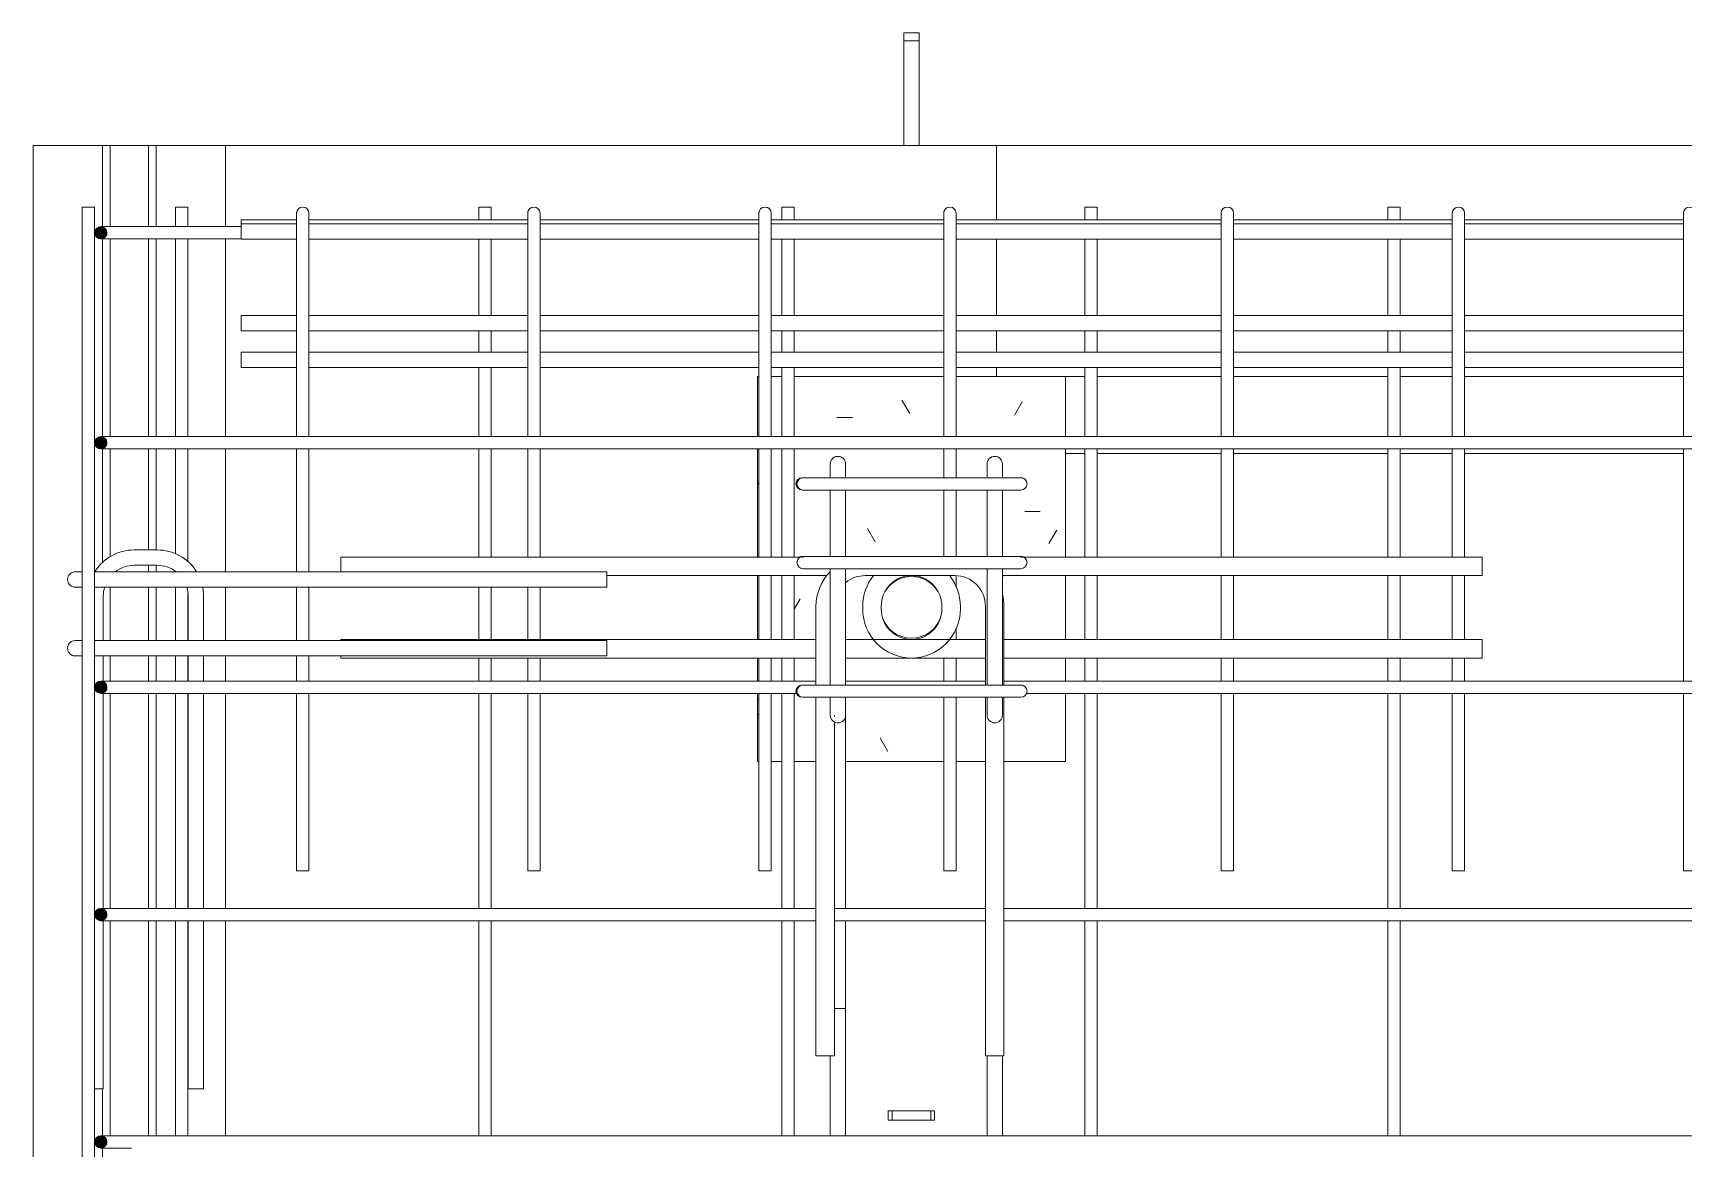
# Model space of a CAD drawing. Header units: millimetres. Extents: x 5559 to 16882, y -798 to 6095.
# Drawn here: x 6522 to 7594, y 2349 to 3073 of the extents above; entities that cross this region are included whole.
import ezdxf

# ---------------------------------------------------------------- set-up
doc = ezdxf.new("R2010")
doc.units = ezdxf.units.MM
for name, color, linetype, lineweight in [('A-GENM', 13, 'Continuous', 18), ('A-WALL', 113, 'Continuous', 18), ('S-BEAM', 12, 'Continuous', 18), ('S-RBAR', 171, 'Continuous', 18)]:
    doc.layers.add(name, color=color, linetype=linetype, lineweight=lineweight)

# ---------------------------------------------------------------- blocks, each defined once
blk = doc.blocks.new('RR spread anchor face based - RR-SA-1_4-160-V1-Elevation Front Copy 1')
at = {"layer": 'A-GENM'}
for p, q in [((7077.4, 2373), (7079.9, 2373)), ((7077.4, 2367), (7077.4, 2373)), ((7079.9, 2373), (7104.9, 2373)), ((7079.9, 2373), (7079.9, 2367)), ((7104.9, 2373), (7107.4, 2373)), ((7104.9, 2373), (7104.9, 2367)), ((7107.4, 2373), (7107.4, 2367)), ((7079.9, 2367), (7077.4, 2367)), ((7104.9, 2367), (7079.9, 2367)), ((7107.4, 2367), (7104.9, 2367))]:
    blk.add_line(p, q, dxfattribs=at)
blk = doc.blocks.new('RR spread anchor face based - RR-SA-2_5-150-299958-Elevation Front Copy 1')
at = {"layer": 'A-GENM'}
for p, q in [((7087.4, 3068), (7087.4, 3073)), ((7097.4, 3073), (7087.4, 3073)), ((7087.4, 3000), (7087.4, 3068)), ((7097.4, 3068), (7087.4, 3068)), ((7097.4, 3073), (7097.4, 3068)), ((7097.4, 3068), (7097.4, 3000))]:
    blk.add_line(p, q, dxfattribs=at)

msp = doc.modelspace()

# ---------------------------------------------------------------- hatches: boundary and pattern name
at = {"layer": 'S-BEAM'}
h = msp.add_hatch(dxfattribs=at)
h.set_pattern_fill('FP_2', color=256, style=0, pattern_type=2)
h.set_pattern_definition([(0, (6068.51, -346.85), (243.84, 60.96), [10.058, -172.822, 10.058, -172.822, -975.36]), (0, (6068.51, -346.85), (243.84, 60.96), [-365.76, 10.058, -355.702, 10.058, -172.822, -426.72]), (0, (6068.51, -346.85), (243.84, 60.96), [-914.4, 10.058, -111.862, 10.058, -294.742]), (120, (6159.95, -316.37), (-174.7129, 180.6916), [10.058, -172.822, 10.058, -1148.182]), (120, (6159.95, -316.37), (-174.7129, 180.6916), [-192.938, -172.822, 10.058, -355.702, -609.6]), (120, (6159.95, -316.37), (-174.7129, 180.6916), [-731.52, 10.058, -172.822, 10.058, -416.662]), (120, (6159.95, -316.37), (-174.7129, 180.6916), [-924.458, -111.862, 10.058, -294.742]), (240, (6190.43, -194.45), (-69.1271, -241.6516), [10.058, -172.822, 10.058, -1148.182]), (240, (6190.43, -194.45), (-69.1271, -241.6516), [-192.938, -172.822, 10.058, -355.702, -609.6]), (240, (6190.43, -194.45), (-69.1271, -241.6516), [-731.52, 10.058, -172.822, 10.058, -416.662]), (240, (6190.43, -194.45), (-69.1271, -241.6516), [-924.458, -111.862, 10.058, -294.742])])
h.paths.add_polyline_path([(7140.44717, 2600), (7140.12319, 2641.59571), (7121.37558, 2641.59571), (7121.37558, 2600)])
h.paths.add_polyline_path([(7152.44717, 2600), (7192.44911, 2600), (7192.44911, 2644.09571), (7167.11828, 2644.09571), (7166.91118, 2643.59571), (7165.44708, 2642.13161), (7163.44708, 2641.59571), (7152.44717, 2641.59571), (7152.44717, 2621.64887)])
h.paths.add_polyline_path([(7113.37484, 2600), (7113.37558, 2600), (7113.37484, 2641.59571), (7049.71349, 2641.59571), (7049.93248, 2600)])
h.paths.add_polyline_path([(7016.25905, 2600), (7030.4453, 2600), (7030.4453, 2641.59571), (7020.3594, 2641.75372), (7019.0454, 2642.53329), (7017.44708, 2644.09571), (7016.25905, 2644.09571), (7016.25905, 2619.04795)])
h.paths.add_polyline_path([(6992.44911, 2600), (6993.37558, 2600), (6993.37484, 2644.09571), (6992.44911, 2644.09571), (6992.44911, 2621.64887)])
h.paths.add_polyline_path([(7001.37558, 2600), (7008.25905, 2600), (7008.25905, 2644.09571), (7001.37558, 2644.09571), (7001.37558, 2607.14117)])
h.paths.add_polyline_path([(7135.7408, 2652.09571), (7140.44717, 2652.09571), (7140.44717, 2667.0625), (7121.37558, 2667.0625), (7121.37558, 2652.09571), (7131.22188, 2652.09571)])
h.paths.add_polyline_path([(6992.44911, 2652.09571), (6993.37484, 2652.09571), (6993.37484, 2667.0625), (6992.44911, 2667.0625), (6992.44911, 2654.83122)])
h.paths.add_polyline_path([(7113.37484, 2652.09571), (7113.37484, 2667.0625), (7049.71349, 2667.0625), (7049.93248, 2652.09571), (7110.05962, 2652.09571)])
h.paths.add_polyline_path([(7152.44717, 2652.09571), (7192.44911, 2652.09571), (7192.44911, 2667.0625), (7152.44717, 2667.0625), (7152.44717, 2652.14653)])
h.paths.add_polyline_path([(7016.25905, 2652.09571), (7030.4453, 2652.09571), (7030.4453, 2667.0625), (7016.25905, 2667.0625), (7016.25905, 2654.83122)])
h.paths.add_polyline_path([(7001.37558, 2652.09571), (7008.25905, 2652.09571), (7008.25905, 2667.0625), (7001.37558, 2667.0625), (7001.37558, 2654.83122)])
h.paths.add_polyline_path([(7065.08075, 2679.0625), (7068.12496, 2679.0625), (7065.05565, 2683.0625), (7061.85897, 2690.77997), (7060.76979, 2700.69141), (7061.86016, 2708.96677), (7065.05698, 2716.68309), (7068.1162, 2720.66995), (7061.85884, 2720.59274), (7057.26892, 2719.98847), (7052.4453, 2717.99046), (7049.71349, 2715.89427), (7049.93248, 2679.0625), (7065.05698, 2679.0625)])
h.paths.add_polyline_path([(7170.18677, 2679.0625), (7192.44911, 2679.0625), (7192.44911, 2720.68137), (7151.44995, 2720.68137), (7151.44995, 2708.24459), (7152.44717, 2700.66995), (7152.44717, 2679.0625)])
h.paths.add_polyline_path([(7140.44717, 2679.0625), (7140.12319, 2703.13082), (7139.76569, 2705.84633), (7137.76768, 2710.66995), (7134.58931, 2714.81208), (7130.44717, 2717.99046), (7125.62355, 2719.98847), (7121.37558, 2720.54772), (7121.37558, 2712.98036), (7123.04, 2708.9589), (7124.12844, 2699.05246), (7122.95929, 2690.58693), (7121.37558, 2686.7635), (7121.37558, 2679.0625), (7131.79976, 2679.0625)])
h.paths.add_polyline_path([(6992.44911, 2679.0625), (6993.37484, 2679.0625), (6993.37484, 2720.68137), (6992.44911, 2720.68137), (6992.44911, 2688.01357)])
h.paths.add_polyline_path([(7001.37558, 2679.0625), (7008.25905, 2679.0625), (7008.25905, 2720.68137), (7001.37558, 2720.68137), (7001.37558, 2688.01357)])
h.paths.add_polyline_path([(7016.25905, 2679.0625), (7030.4453, 2679.0625), (7030.4453, 2700.66995), (7031.53568, 2708.95216), (7034.73249, 2716.66995), (7037.81056, 2720.68137), (7016.25905, 2720.54964), (7016.25905, 2688.01357)])
h.paths.add_polyline_path([(7092.44911, 2679.10472), (7098.26156, 2680.14028), (7102.85922, 2682.30274), (7106.81684, 2685.63227), (7109.81625, 2689.94924), (7109.17265, 2689.22202), (7106.18491, 2685.54607), (7102.12844, 2682.54666), (7097.30482, 2680.63927), (7091.30355, 2680.15082), (7087.27273, 2680.68148), (7082.44911, 2682.67949), (7078.30698, 2685.85786), (7074.8054, 2690.78029), (7076.25416, 2688.01357), (7078.62765, 2684.92036), (7082.76979, 2681.74199), (7087.59341, 2679.74398), (7092.12976, 2679.14676)])
h.paths.add_polyline_path([(7075.21214, 2710.10887), (7079.19495, 2714.8235), (7083.02537, 2717.5592), (7087.75883, 2719.38251), (7093.37864, 2719.87763), (7097.62549, 2719.31852), (7103.28206, 2716.68137), (7106.59125, 2714.14214), (7106.27057, 2714.8235), (7102.12844, 2718.00188), (7097.30482, 2719.99988), (7092.00267, 2720.58037), (7086.96669, 2719.74029), (7082.25491, 2717.6068), (7078.21568, 2714.28661), (7075.44796, 2710.67817)])
h.paths.add_polyline_path([(7001.37558, 2732.68137), (7008.25905, 2732.68137), (7008.25905, 2802.9297), (7001.37558, 2802.9297), (7001.37558, 2754.37826)])
h.paths.add_polyline_path([(6993.37484, 2732.68137), (6993.37484, 2802.9297), (6992.44911, 2802.9297), (6992.44911, 2732.68137)])
h.paths.add_polyline_path([(7049.71349, 2793.05437), (7039.88386, 2794.34846), (7040.38336, 2795.55437), (7042.21349, 2797.38449), (7044.71349, 2798.05437), (7047.21349, 2797.38449), (7049.04362, 2795.55437), (7049.54312, 2794.34846)])
h.paths.add_polyline_path([(7016.25905, 2732.68137), (7021.44708, 2733.00069), (7021.44708, 2733.13698), (7039.71349, 2733.13698), (7039.71349, 2776.17825), (7020.3594, 2776.33626), (7019.0454, 2777.11583), (7017.98297, 2778.17825), (7017.44708, 2780.17825), (7018.06943, 2782.26471), (7019.8689, 2783.81708), (7021.03415, 2784.04196), (7021.44708, 2781.21353), (7021.44708, 2784.17825), (7039.71349, 2784.17825), (7039.88386, 2793.05437), (7049.71349, 2793.05437), (7049.93248, 2784.17825), (7113.37484, 2784.17825), (7113.37484, 2802.9297), (7016.25905, 2802.9297), (7016.25905, 2733.00069)])
h.paths.add_polyline_path([(7151.44995, 2793.05437), (7141.62032, 2794.34846), (7142.11983, 2795.55437), (7143.94995, 2797.38449), (7146.44995, 2798.05437), (7148.94995, 2797.38449), (7150.78008, 2795.55437), (7151.40064, 2793.42891)])
h.paths.add_polyline_path([(7163.44708, 2776.17825), (7164.48235, 2784.04196), (7165.44708, 2783.64236), (7166.91118, 2782.17825), (7167.44708, 2780.17825), (7166.91118, 2778.17825), (7165.34308, 2776.67107), (7164.48235, 2776.31455)])
h.paths.add_polyline_path([(7167.44708, 2732.68137), (7192.44911, 2732.68137), (7192.44911, 2802.9297), (7121.37558, 2802.9297), (7121.37558, 2784.17825), (7141.44995, 2784.17825), (7141.62032, 2793.05437), (7151.44995, 2793.05437), (7151.44995, 2784.17825), (7163.44708, 2784.04196), (7163.44708, 2776.17825), (7151.44995, 2776.17825), (7151.44995, 2733.13698), (7163.44708, 2733.00069), (7163.44708, 2732.68137), (7167.31078, 2732.68137)])
h.paths.add_polyline_path([(7049.93248, 2733.13698), (7113.37484, 2733.42739), (7113.37484, 2776.17825), (7049.71349, 2776.17825), (7049.71349, 2733.13698)])
h.paths.add_polyline_path([(7134.44708, 2733.13698), (7141.44995, 2733.13698), (7141.44995, 2776.17825), (7121.37558, 2776.17825), (7121.37558, 2733.13698), (7127.34453, 2733.13698)])
h.paths.add_polyline_path([(7019.8689, 2810.9297), (7113.37484, 2810.9297), (7113.37484, 2850), (7016.25905, 2850), (7016.25905, 2810.9297), (7018.95153, 2810.9297)])
h.paths.add_polyline_path([(7169.37545, 2810.9297), (7192.44911, 2810.9297), (7192.44911, 2850), (7121.37835, 2850), (7121.37565, 2810.9297), (7167.75792, 2810.9297)])
h.paths.add_polyline_path([(7001.37565, 2810.9297), (7008.25905, 2810.9297), (7008.25905, 2850), (7001.37835, 2850), (7001.37565, 2814.45508)])
h.paths.add_polyline_path([(6993.37484, 2810.9297), (6993.37484, 2850), (6992.44911, 2850), (6992.44911, 2810.9297)])
h = msp.add_hatch(dxfattribs=at)
h.set_pattern_fill('FP_3', color=256, style=0, pattern_type=2)
h.set_pattern_definition([(0.0001, (6992.515, -346.85), (0.0098, 60.96), [0.0004, -0.00693, 0.0004, -0.04601]), (0.0001, (6992.515, -346.85), (0.0098, 60.96), [-0.00773, -0.00693, 0.0004, -0.01425, -0.02443]), (0.0001, (6992.515, -346.85), (0.0098, 60.96), [-0.02931, 0.0004, -0.00693, 0.0004, -0.0167]), (0.0001, (6992.515, -346.85), (0.0098, 60.96), [-0.03705, -0.00448, 0.0004, -0.01181]), (90.001, (6992.519, -316.368), (-0.0059736703314, 180.6919999232608), [8.711, -149.668, 8.711, -994.354]), (90.001, (6992.519, -316.368), (-0.0059736703314, 180.6919999232608), [-167.09, -149.668, 8.711, -308.047, -527.929]), (90.001, (6992.519, -316.368), (-0.0059736703314, 180.6919999232608), [-633.515, 8.711, -149.668, 8.711, -360.84]), (90.001, (6992.519, -316.368), (-0.0059736703314, 180.6919999232608), [-800.604, -96.875, 8.711, -255.254]), (269.999, (6992.52, -194.448), (-0.0013976230443, -241.6520000124126), [8.711, -149.668, 8.711, -994.354]), (269.999, (6992.52, -194.448), (-0.0013976230443, -241.6520000124126), [-167.09, -149.668, 8.711, -308.047, -527.929]), (269.999, (6992.52, -194.448), (-0.0013976230443, -241.6520000124126), [-633.515, 8.711, -149.668, 8.711, -360.84]), (269.999, (6992.52, -194.448), (-0.0013976230443, -241.6520000124126), [-800.604, -96.875, 8.711, -255.254])])
h.paths.add_polyline_path([(6992.4441, 2679.0625), (6992.44911, 2679.0625), (6992.4441, 2688.01357)])
h.paths.add_polyline_path([(6992.4441, 2732.68137), (6992.44911, 2732.68137), (6992.4441, 2754.37826)])
h.paths.add_polyline_path([(6992.4441, 2810.9297), (6992.44911, 2810.9297), (6992.4441, 2820.74296)])
at = {"layer": 'S-RBAR'}
h = msp.add_hatch(color=256, dxfattribs=at)
edge = h.paths.add_edge_path()
edge.add_arc((6566.37808, 2943.26368), 4, 0, 360)
for points in [[(6566.37808, 2939.26368), (6570.18231, 2942.02762), (6568.72922, 2946.49975), (6564.02694, 2946.49975), (6562.57386, 2942.02762)], [(6566.37808, 2802.9297), (6570.18231, 2805.69363), (6568.72922, 2810.16577), (6564.02694, 2810.16577), (6562.57386, 2805.69363)], [(6566.37808, 2644.09571), (6570.18231, 2646.85965), (6568.72922, 2651.33178), (6564.02694, 2651.33178), (6562.57386, 2646.85965)], [(6566.37808, 2496.51173), (6570.18231, 2499.27566), (6568.72922, 2503.7478), (6564.02694, 2503.7478), (6562.57386, 2499.27566)], [(6566.37808, 2348.92774), (6570.18231, 2351.69168), (6568.72922, 2356.16381), (6564.02694, 2356.16381), (6562.57386, 2351.69168)]]:
    msp.add_hatch(color=256, dxfattribs=at).paths.add_polyline_path(points)
h = msp.add_hatch(color=256, dxfattribs=at)
edge = h.paths.add_edge_path()
edge.add_arc((6566.37808, 2806.9297), 4, 0, 360)
h = msp.add_hatch(color=256, dxfattribs=at)
edge = h.paths.add_edge_path()
edge.add_arc((6566.37808, 2648.09571), 4, 0, 360)
h = msp.add_hatch(color=256, dxfattribs=at)
edge = h.paths.add_edge_path()
edge.add_arc((6566.37808, 2500.51173), 4, 0, 360)
h = msp.add_hatch(color=256, dxfattribs=at)
edge = h.paths.add_edge_path()
edge.add_arc((6566.37808, 2352.92774), 4, 0, 360)

# ---------------------------------------------------------------- linework, layer by layer
at = {"layer": 'A-WALL'}
for p, q in [((7147.63433, 3000), (6522.37307, 3000)), ((6522.3841, -200), (6522.3841, 3000)), ((6567.3841, 2947.26368), (6567.3841, 3000)), ((6572.38349, 3000), (6572.38349, 2947.26368)), ((6597.38349, 2947.26368), (6597.38349, 3000)), ((6602.3841, 3000), (6602.3841, 2947.26368)), ((6647.3841, 3000), (6647.3841, 2947.26368)), ((6567.3841, 2810.9297), (6567.3841, 2939.26368)), ((6572.38349, 2939.26368), (6572.38349, 2810.9297)), ((6597.38349, 2810.9297), (6597.38349, 2939.26368)), ((6602.3841, 2939.26368), (6602.3841, 2810.9297)), ((6647.3841, 2939.26368), (6647.3841, 2810.9297)), ((6567.3841, 2728.99262), (6567.3841, 2802.9297)), ((6572.38349, 2802.9297), (6572.38349, 2732.82879)), ((6597.38349, 2737.32125), (6597.38349, 2802.9297)), ((6602.3841, 2802.9297), (6602.3841, 2737.32125)), ((6647.3841, 2802.9297), (6647.3841, 2723.12018)), ((6597.38349, 2723.12018), (6597.38349, 2727.32125)), ((6602.3841, 2727.32125), (6602.3841, 2723.12018)), ((6572.38349, 2713.12018), (6572.38349, 2678.44286)), ((6597.38349, 2678.44286), (6597.38349, 2713.12018)), ((6602.3841, 2713.12018), (6602.3841, 2678.44286)), ((6647.3841, 2713.12018), (6647.3841, 2678.44286)), ((6572.38349, 2668.44286), (6572.38349, 2652.09571)), ((6597.38349, 2652.09571), (6597.38349, 2668.44286)), ((6602.3841, 2668.44286), (6602.3841, 2652.09571)), ((6647.3841, 2668.44286), (6647.3841, 2652.09571)), ((6572.38349, 2644.09571), (6572.38349, 2504.51173)), ((6597.38349, 2504.51173), (6597.38349, 2644.09571)), ((6602.3841, 2644.09571), (6602.3841, 2504.51173)), ((6647.3841, 2644.09571), (6647.3841, 2504.51173)), ((6572.38349, 2496.51173), (6572.38349, 2356.92774)), ((6597.38349, 2356.92774), (6597.38349, 2496.51173)), ((6602.3841, 2496.51173), (6602.3841, 2356.92774)), ((6647.3841, 2496.51173), (6647.3841, 2356.92774)), ((6567.3841, 2356.92774), (6567.3841, 2387.32125)), ((6567.3841, 2209.34376), (6567.3841, 2348.92774))]:
    msp.add_line(p, q, dxfattribs=at)
at = {"layer": 'S-BEAM'}
for p, q in [((7147.63934, 3000), (7147.63433, 3000)), ((7147.63934, 2951.69579), (7147.63934, 3000)), ((7147.63934, 3000), (8647.63934, 3000)), ((7147.63934, 2889.59867), (7147.63934, 2939.08054)), ((7147.63934, 2865.70171), (7147.63934, 2879.59867)), ((6992.44911, 2850), (6992.4441, 2850)), ((6992.44911, 2810.9297), (6992.44911, 2850)), ((6992.44911, 2850), (6993.37484, 2850)), ((7001.37835, 2850), (7008.25905, 2850)), ((7016.25905, 2850), (7113.37484, 2850)), ((7121.37835, 2850), (7192.44911, 2850)), ((7147.63934, 2850), (7147.63934, 2855.70171)), ((7204.95136, 2850), (7147.63934, 2850)), ((7192.44911, 2850), (7192.44911, 2810.9297)), ((7293.37484, 2850), (7212.95136, 2850)), ((7401.64367, 2850), (7301.37835, 2850)), ((7443.37484, 2850), (7409.64367, 2850)), ((7593.37484, 2850), (7451.37834, 2850)), ((6992.44911, 2732.68137), (6992.44911, 2802.9297)), ((7192.44911, 2802.9297), (7192.44911, 2732.68137)), ((7204.95136, 2800), (7192.44911, 2800)), ((7293.37484, 2800), (7212.95136, 2800)), ((7401.64367, 2800), (7301.37558, 2800)), ((7443.37484, 2800), (7409.64367, 2800)), ((7593.37484, 2800), (7451.37558, 2800)), ((6992.44911, 2679.0625), (6992.44911, 2720.68137)), ((7192.44911, 2720.68137), (7192.44911, 2679.0625)), ((6992.44911, 2652.09571), (6992.44911, 2667.0625)), ((7192.44911, 2667.0625), (7192.44911, 2652.09571)), ((6992.44911, 2600), (6992.44911, 2644.09571)), ((7192.44911, 2644.09571), (7192.44911, 2600)), ((6992.4441, 2600), (6992.44911, 2600)), ((6993.37558, 2600), (6992.44911, 2600)), ((7008.25905, 2600), (7001.37558, 2600)), ((7030.4453, 2600), (7016.25905, 2600)), ((7113.37558, 2600), (7049.93248, 2600)), ((7140.44717, 2600), (7121.37558, 2600)), ((7192.44911, 2600), (7152.44717, 2600))]:
    msp.add_line(p, q, dxfattribs=at)
for start, end in [(30.39425494, 149.60574506), (197.17082533, 342.82917467)]:
    msp.add_arc((7092.44911, 2700), 20, start, end, dxfattribs=at)
at = {"layer": 'S-RBAR'}
for p, q in [((6562.31425, 2960), (6554.31425, 2960)), ((6554.31425, -160), (6554.31425, 2960)), ((6562.31425, -160), (6562.31425, 2960)), ((6614.87443, 2960), (6614.87443, 2947.26368)), ((6614.87443, 2960), (6622.87443, 2960)), ((6622.87443, 2960), (6622.87443, 2947.26368)), ((6811.56674, 2960), (6811.56674, 2951.69579)), ((6811.56674, 2960), (6819.56674, 2960)), ((6819.56674, 2960), (6819.56674, 2951.69579)), ((7008.25905, 2960), (7008.25905, 2951.69579)), ((7008.25905, 2960), (7016.25905, 2960)), ((7016.25905, 2960), (7016.25905, 2951.69579)), ((7204.95136, 2960), (7204.95136, 2951.69579)), ((7204.95136, 2960), (7212.95136, 2960)), ((7212.95136, 2960), (7212.95136, 2951.69579)), ((7401.64367, 2960), (7401.64367, 2951.69579)), ((7401.64367, 2960), (7409.64367, 2960)), ((7409.64367, 2960), (7409.64367, 2951.69579)), ((6564.02694, 2946.49975), (6562.57386, 2942.02762)), ((6568.72922, 2946.49975), (6564.02694, 2946.49975)), ((6566.37808, 2947.26368), (6586.37808, 2947.26368)), ((6570.18231, 2942.02762), (6568.72922, 2946.49975)), ((6586.37808, 2947.26368), (6657.37848, 2947.26368)), ((6693.381, 2951.69579), (6657.37848, 2951.69579)), ((6657.37848, 2951.69579), (6657.37848, 2949.08054)), ((6693.38112, 2949.08054), (6657.38079, 2949.08054)), ((6657.38079, 2949.08054), (6657.38079, 2939.08054)), ((6843.381, 2951.69579), (6701.381, 2951.69579)), ((6843.38112, 2949.08054), (6701.38112, 2949.08054)), ((6993.381, 2951.69579), (6851.381, 2951.69579)), ((6993.38112, 2949.08054), (6851.38112, 2949.08054)), ((7113.381, 2951.69579), (7001.381, 2951.69579)), ((7113.38112, 2949.08054), (7001.38112, 2949.08054)), ((7293.381, 2951.69579), (7121.381, 2951.69579)), ((7293.38112, 2949.08054), (7121.38112, 2949.08054)), ((7443.381, 2951.69579), (7301.381, 2951.69579)), ((7443.38112, 2949.08054), (7301.38112, 2949.08054)), ((7593.381, 2951.69579), (7451.381, 2951.69579)), ((7593.38112, 2949.08054), (7451.38112, 2949.08054)), ((6562.57386, 2942.02762), (6566.37808, 2939.26368)), ((6566.37808, 2939.26368), (6570.18231, 2942.02762)), ((6566.37808, 2939.26368), (6586.37808, 2939.26368)), ((6586.37808, 2939.26368), (6657.38079, 2939.26368)), ((6614.87443, 2939.26368), (6614.87443, 2810.9297)), ((6622.87443, 2939.26368), (6622.87443, 2810.9297)), ((6693.38131, 2939.08054), (6657.38079, 2939.08054)), ((6693.38133, 2936), (6693.38133, 2893.33011)), ((6843.38131, 2939.08054), (6701.38131, 2939.08054)), ((6701.38133, 2936), (6701.38133, 2893.33011)), ((6811.56674, 2939.08054), (6811.56674, 2889.59867)), ((6819.56674, 2939.08054), (6819.56674, 2889.59867)), ((6843.38133, 2936), (6843.38133, 2893.33011)), ((6993.38131, 2939.08054), (6851.38131, 2939.08054)), ((6851.38133, 2936), (6851.38133, 2893.33011)), ((6993.38133, 2936), (6993.38133, 2893.33011)), ((7113.38131, 2939.08054), (7001.38131, 2939.08054)), ((7001.38133, 2936), (7001.38133, 2893.33011)), ((7008.25905, 2939.08054), (7008.25905, 2889.59867)), ((7016.25905, 2939.08054), (7016.25905, 2889.59867)), ((7113.38133, 2936), (7113.38133, 2893.33011)), ((7293.3813, 2939.08054), (7121.38131, 2939.08054)), ((7121.38133, 2936), (7121.38133, 2893.33011)), ((7204.95136, 2939.08054), (7204.95136, 2889.59867)), ((7212.95136, 2939.08054), (7212.95136, 2889.59867)), ((7293.38133, 2936), (7293.38133, 2893.33011)), ((7443.3813, 2939.08054), (7301.3813, 2939.08054)), ((7301.38133, 2936), (7301.38133, 2893.33011)), ((7401.64367, 2939.08054), (7401.64367, 2889.59867)), ((7409.64367, 2939.08054), (7409.64367, 2889.59867)), ((7443.38133, 2936), (7443.38133, 2893.33011)), ((7593.3813, 2939.08054), (7451.3813, 2939.08054)), ((7451.38133, 2936), (7451.38133, 2893.33011)), ((7593.38133, 2936), (7593.38133, 2893.33011)), ((6693.38128, 2889.59867), (6657.38079, 2889.59867)), ((6657.38079, 2889.59867), (6657.38079, 2879.59867)), ((6843.38128, 2889.59867), (6701.38128, 2889.59867)), ((6993.38128, 2889.59867), (6851.38128, 2889.59867)), ((7113.38128, 2889.59867), (7001.38128, 2889.59867)), ((7293.38128, 2889.59867), (7121.38128, 2889.59867)), ((7443.38128, 2889.59867), (7301.38128, 2889.59867)), ((7593.38128, 2889.59867), (7451.38128, 2889.59867)), ((6693.38107, 2879.59867), (6657.38079, 2879.59867)), ((6693.38083, 2874.76058), (6693.37608, 2827.41873)), ((6701.38083, 2874.76017), (6701.37608, 2827.41792)), ((6843.38107, 2879.59867), (6701.38107, 2879.59867)), ((6811.56674, 2879.59867), (6811.56674, 2865.70171)), ((6819.56674, 2879.59867), (6819.56674, 2865.70171)), ((6843.38083, 2874.76058), (6843.37608, 2827.41873)), ((6851.38083, 2874.76017), (6851.37608, 2827.41792)), ((6993.38107, 2879.59867), (6851.38107, 2879.59867)), ((6993.38083, 2874.76058), (6993.37608, 2827.41873)), ((7001.38083, 2874.76017), (7001.37608, 2827.41792)), ((7113.38107, 2879.59867), (7001.38107, 2879.59867)), ((7008.25905, 2879.59867), (7008.25905, 2865.70171)), ((7016.25905, 2879.59867), (7016.25905, 2865.70171)), ((7113.38083, 2874.76058), (7113.37608, 2827.41873)), ((7121.38083, 2874.76017), (7121.37608, 2827.41792)), ((7293.38107, 2879.59867), (7121.38107, 2879.59867)), ((7204.95136, 2879.59867), (7204.95136, 2865.70171)), ((7212.95136, 2879.59867), (7212.95136, 2865.70171)), ((7293.38083, 2874.76058), (7293.37608, 2827.41873)), ((7301.38083, 2874.76017), (7301.37608, 2827.41792)), ((7443.38107, 2879.59867), (7301.38107, 2879.59867)), ((7401.64367, 2879.59867), (7401.64367, 2865.70171)), ((7409.64367, 2879.59867), (7409.64367, 2865.70171)), ((7443.38083, 2874.76058), (7443.37608, 2827.41873)), ((7451.38083, 2874.76017), (7451.37608, 2827.41792)), ((7593.38107, 2879.59867), (7451.38107, 2879.59867)), ((7593.38083, 2874.76058), (7593.37608, 2827.41873)), ((6693.37992, 2865.70171), (6657.37848, 2865.70171)), ((6657.37848, 2865.70171), (6657.37848, 2855.70171)), ((6843.37992, 2865.70171), (6701.37992, 2865.70171)), ((6993.37992, 2865.70171), (6851.37992, 2865.70171)), ((7113.37992, 2865.70171), (7001.37992, 2865.70171)), ((7293.37992, 2865.70171), (7121.37992, 2865.70171)), ((7443.37992, 2865.70171), (7301.37992, 2865.70171)), ((7593.37992, 2865.70171), (7451.37992, 2865.70171)), ((6693.37892, 2855.70171), (6657.37848, 2855.70171)), ((6843.37892, 2855.70171), (6701.37892, 2855.70171)), ((6811.56674, 2855.70171), (6811.56674, 2810.9297)), ((6819.56674, 2855.70171), (6819.56674, 2810.9297)), ((6993.37892, 2855.70171), (6851.37892, 2855.70171)), ((7113.37892, 2855.70171), (7001.37892, 2855.70171)), ((7008.25905, 2855.70171), (7008.25905, 2810.9297)), ((7016.25905, 2855.70171), (7016.25905, 2810.9297)), ((7293.37892, 2855.70171), (7121.37892, 2855.70171)), ((7204.95136, 2855.70171), (7204.95136, 2810.9297)), ((7212.95136, 2855.70171), (7212.95136, 2810.9297)), ((7443.37892, 2855.70171), (7301.37892, 2855.70171)), ((7401.64367, 2855.70171), (7401.64367, 2810.9297)), ((7409.64367, 2855.70171), (7409.64367, 2810.9297)), ((7593.37892, 2855.70171), (7451.37892, 2855.70171)), ((6564.02694, 2810.16577), (6562.57386, 2805.69363)), ((6568.72922, 2810.16577), (6564.02694, 2810.16577)), ((6566.37808, 2810.9297), (6586.37808, 2810.9297)), ((6570.18231, 2805.69363), (6568.72922, 2810.16577)), ((6586.37808, 2810.9297), (9208.37808, 2810.9297)), ((6562.57386, 2805.69363), (6566.37808, 2802.9297)), ((6566.37808, 2802.9297), (6570.18231, 2805.69363)), ((6566.37808, 2802.9297), (6586.37808, 2802.9297)), ((6586.37808, 2802.9297), (9208.37808, 2802.9297)), ((6614.87443, 2802.9297), (6614.87443, 2734.59703)), ((6622.87443, 2802.9297), (6622.87443, 2729.5624)), ((6693.37558, 2802.9297), (6693.37558, 2723.12018)), ((6701.37558, 2802.9297), (6701.37558, 2723.12018)), ((6811.56674, 2802.9297), (6811.56674, 2732.68137)), ((6819.56674, 2802.9297), (6819.56674, 2732.68137)), ((6843.37558, 2802.9297), (6843.37558, 2732.68137)), ((6851.37558, 2802.9297), (6851.37558, 2732.68137)), ((6993.37558, 2802.9297), (6993.37558, 2732.68137)), ((7001.37558, 2802.9297), (7001.37558, 2732.68137)), ((7008.25905, 2802.9297), (7008.25905, 2732.68137)), ((7016.25905, 2802.9297), (7016.25905, 2732.68137)), ((7113.37558, 2802.9297), (7113.37558, 2784.17825)), ((7121.37558, 2802.9297), (7121.37558, 2784.17825)), ((7204.95136, 2802.9297), (7204.95136, 2732.68137)), ((7212.95136, 2802.9297), (7212.95136, 2732.68137)), ((7293.37558, 2802.9297), (7293.37558, 2732.68137)), ((7301.37558, 2802.9297), (7301.37558, 2732.68137)), ((7401.64367, 2802.9297), (7401.64367, 2732.68137)), ((7409.64367, 2802.9297), (7409.64367, 2732.68137)), ((7443.37558, 2802.9297), (7443.37558, 2732.68137)), ((7451.37558, 2802.9297), (7451.37558, 2732.68137)), ((7593.37558, 2802.9297), (7593.37558, 2652.09571)), ((7039.71349, 2784.74394), (7039.71349, 2793.05437)), ((7049.71349, 2784.74394), (7049.71349, 2793.05437)), ((7141.44995, 2784.74394), (7141.44995, 2793.05437)), ((7151.44995, 2784.74394), (7151.44995, 2793.05437)), ((7021.44708, 2784.17825), (7021.8404, 2784.17825)), ((7021.44708, 2776.17825), (7021.62463, 2776.17825)), ((7022.06943, 2784.17825), (7051.06943, 2784.17825)), ((7022.06943, 2776.17825), (7051.06943, 2776.17825)), ((7039.71349, 2768.05437), (7039.71349, 2776.39844)), ((7049.71349, 2768.05437), (7049.71349, 2776.39844)), ((7134.44708, 2784.17825), (7051.06943, 2784.17825)), ((7134.44708, 2776.17825), (7051.06943, 2776.17825)), ((7113.37558, 2776.17825), (7113.37558, 2733.13698)), ((7121.37558, 2776.17825), (7121.37558, 2733.13698)), ((7134.44708, 2784.17825), (7163.44708, 2784.17825)), ((7134.44708, 2776.17825), (7163.44708, 2776.17825)), ((7141.44995, 2768.05437), (7141.44995, 2776.39844)), ((7151.44995, 2768.05437), (7151.44995, 2776.39844)), ((7039.71349, 2768.05437), (7039.71349, 2733.13698)), ((7049.71349, 2768.05437), (7049.71349, 2733.13698)), ((7141.44995, 2768.05437), (7141.44995, 2733.13698)), ((7151.44995, 2768.05437), (7151.44995, 2733.13698)), ((6588.00088, 2737.32125), (6603.00088, 2737.32125)), ((6722.12976, 2732.68137), (7020.26325, 2732.68137)), ((6722.12976, 2723.12018), (6722.12976, 2732.68137)), ((7021.07619, 2732.68137), (7022.06943, 2732.68137)), ((7021.44708, 2733.13698), (7021.8404, 2733.13698)), ((7022.06943, 2733.13698), (7051.06943, 2733.13698)), ((7134.44708, 2733.13698), (7051.06943, 2733.13698)), ((7134.44708, 2733.13698), (7163.44708, 2733.13698)), ((7164.44031, 2732.68137), (7163.3908, 2732.68137)), ((7462.76847, 2732.68137), (7165.25326, 2732.68137)), ((7462.76847, 2732.68137), (7462.76847, 2720.68137)), ((6553.94955, 2723.12018), (6549.80273, 2723.12018)), ((6570.80273, 2723.12018), (6562.18112, 2723.12018)), ((6570.80273, 2723.12018), (6894.80273, 2723.12018)), ((6588.00088, 2727.32125), (6603.00088, 2727.32125)), ((6894.80273, 2713.12018), (6894.80273, 2723.12018)), ((7022.06943, 2725.13698), (7051.06943, 2725.13698)), ((7039.71349, 2725.13698), (7039.71349, 2655)), ((7049.71349, 2725.13698), (7049.71349, 2655)), ((7134.44708, 2725.13698), (7051.06943, 2725.13698)), ((7134.44708, 2725.13698), (7163.44708, 2725.13698)), ((7141.44995, 2725.13698), (7141.44995, 2655)), ((7151.44995, 2725.13698), (7151.44995, 2655)), ((6553.94955, 2713.12018), (6549.80273, 2713.12018)), ((6570.80273, 2713.12018), (6562.18112, 2713.12018)), ((6570.80273, 2713.12018), (6894.80273, 2713.12018)), ((6614.87443, 2713.12018), (6614.87443, 2678.44286)), ((6693.37558, 2713.12018), (6693.37558, 2678.44286)), ((6701.37558, 2713.12018), (6701.37558, 2678.44286)), ((6811.56674, 2713.12018), (6811.56674, 2679.0625)), ((6819.56674, 2713.12018), (6819.56674, 2679.0625)), ((6843.37558, 2713.12018), (6843.37558, 2679.0625)), ((6851.37558, 2713.12018), (6851.37558, 2679.0625)), ((6894.80273, 2720.68137), (7037.81056, 2720.68137)), ((6993.37558, 2720.68137), (6993.37558, 2679.0625)), ((7001.37558, 2720.68137), (7001.37558, 2679.0625)), ((7008.25905, 2720.68137), (7008.25905, 2679.0625)), ((7016.25905, 2720.68137), (7016.25905, 2679.0625)), ((7120.44717, 2720.66995), (7062.4453, 2720.66995)), ((7121.37558, 2720.54772), (7121.37558, 2712.98036)), ((7462.76847, 2720.68137), (7151.44995, 2720.68137)), ((7204.95136, 2720.68137), (7204.95136, 2679.0625)), ((7212.95136, 2720.68137), (7212.95136, 2679.0625)), ((7293.37558, 2720.68137), (7293.37558, 2679.0625)), ((7301.37558, 2720.68137), (7301.37558, 2679.0625)), ((7401.64367, 2720.68137), (7401.64367, 2679.0625)), ((7409.64367, 2720.68137), (7409.64367, 2679.0625)), ((7443.37558, 2720.68137), (7443.37558, 2679.0625)), ((7451.37558, 2720.68137), (7451.37558, 2679.0625)), ((6568.00088, 2678.44286), (6568.00088, 2707.32125)), ((6622.87443, 2708.28168), (6622.87443, 2678.44286)), ((6623.00088, 2707.32125), (6623.00088, 2678.44286)), ((6633.00088, 2707.32125), (6633.00088, 2678.44286)), ((7030.4453, 2700.66995), (7030.4453, 2649.59571)), ((7060.76847, 2700.68137), (7060.76847, 2699.0625)), ((7072.76847, 2700.68137), (7072.76847, 2699.0625)), ((7112.12976, 2700.68137), (7112.12976, 2699.0625)), ((7124.12976, 2700.68137), (7124.12976, 2699.0625)), ((7140.44717, 2649.59571), (7140.44717, 2700.66995)), ((7152.44717, 2649.59571), (7152.44717, 2700.66995)), ((6553.94955, 2678.44286), (6549.80273, 2678.44286)), ((6570.80273, 2678.44286), (6562.18112, 2678.44286)), ((6570.80273, 2678.44286), (6894.80273, 2678.44286)), ((7030.4453, 2679.0625), (6722.12976, 2679.0625)), ((6722.12976, 2679.0625), (6722.12976, 2678.44286)), ((6894.80273, 2668.44286), (6894.80273, 2678.44286)), ((7092.12976, 2679.0625), (7049.93248, 2679.0625)), ((7092.76847, 2679.0625), (7140.44717, 2679.0625)), ((7121.37558, 2686.7635), (7121.37558, 2679.0625)), ((7152.44717, 2679.0625), (7462.76847, 2679.0625)), ((7462.76847, 2667.0625), (7462.76847, 2679.0625)), ((6553.94955, 2668.44286), (6549.80273, 2668.44286)), ((6570.80273, 2668.44286), (6562.18112, 2668.44286)), ((6568.00088, 2652.09571), (6568.00088, 2668.44286)), ((6570.80273, 2668.44286), (6894.80273, 2668.44286)), ((6614.87443, 2668.44286), (6614.87443, 2652.09571)), ((6622.87443, 2668.44286), (6622.87443, 2652.09571)), ((6623.00088, 2668.44286), (6623.00088, 2652.09571)), ((6633.00088, 2668.44286), (6633.00088, 2652.09571)), ((6693.37558, 2668.44286), (6693.37558, 2652.09571)), ((6701.37558, 2668.44286), (6701.37558, 2652.09571)), ((6722.12976, 2668.44286), (6722.12976, 2667.0625)), ((7030.4453, 2667.0625), (6722.12976, 2667.0625)), ((6811.56674, 2667.0625), (6811.56674, 2652.09571)), ((6819.56674, 2667.0625), (6819.56674, 2652.09571)), ((6843.37558, 2667.0625), (6843.37558, 2652.09571)), ((6851.37558, 2667.0625), (6851.37558, 2652.09571)), ((6993.37558, 2667.0625), (6993.37558, 2652.09571)), ((7001.37558, 2667.0625), (7001.37558, 2652.09571)), ((7008.25905, 2667.0625), (7008.25905, 2652.09571)), ((7016.25905, 2667.0625), (7016.25905, 2652.09571)), ((7092.12976, 2667.0625), (7049.93248, 2667.0625)), ((7092.76847, 2667.0625), (7140.44717, 2667.0625)), ((7113.37558, 2667.0625), (7113.37558, 2652.09571)), ((7121.37558, 2667.0625), (7121.37558, 2652.09571)), ((7152.44717, 2667.0625), (7462.76847, 2667.0625)), ((7204.95136, 2667.0625), (7204.95136, 2652.09571)), ((7212.95136, 2667.0625), (7212.95136, 2652.09571)), ((7293.37558, 2667.0625), (7293.37558, 2652.09571)), ((7301.37558, 2667.0625), (7301.37558, 2652.09571)), ((7401.64367, 2667.0625), (7401.64367, 2652.09571)), ((7409.64367, 2667.0625), (7409.64367, 2652.09571)), ((7443.37558, 2667.0625), (7443.37558, 2652.09571)), ((7451.37558, 2667.0625), (7451.37558, 2652.09571)), ((6564.02694, 2651.33178), (6562.57386, 2646.85965)), ((6562.57386, 2646.85965), (6566.37808, 2644.09571)), ((6568.72922, 2651.33178), (6564.02694, 2651.33178)), ((6566.37808, 2652.09571), (6586.37808, 2652.09571)), ((6566.37808, 2644.09571), (6570.18231, 2646.85965)), ((6570.18231, 2646.85965), (6568.72922, 2651.33178)), ((6586.37808, 2652.09571), (7030.4453, 2652.09571)), ((7021.44708, 2649.59571), (7021.8404, 2649.59571)), ((7022.06943, 2649.59571), (7051.06943, 2649.59571)), ((7039.71349, 2649.38886), (7039.71349, 2655)), ((7049.71349, 2649.38886), (7049.71349, 2655)), ((7049.93248, 2652.09571), (7140.12319, 2652.09571)), ((7134.44708, 2649.59571), (7051.06943, 2649.59571)), ((7134.44708, 2649.59571), (7163.44708, 2649.59571)), ((7141.44995, 2649.38886), (7141.44995, 2655)), ((7151.44995, 2649.38886), (7151.44995, 2655)), ((7152.44717, 2652.09571), (8640.37928, 2652.09571)), ((6566.37808, 2644.09571), (6586.37808, 2644.09571)), ((6568.00088, 2504.51173), (6568.00088, 2644.09571)), ((6586.37808, 2644.09571), (7017.77587, 2644.09571)), ((6614.87443, 2644.09571), (6614.87443, 2504.51173)), ((6622.87443, 2644.09571), (6622.87443, 2504.51173)), ((6623.00088, 2644.09571), (6623.00088, 2504.51173)), ((6633.00088, 2644.09571), (6633.00088, 2504.51173)), ((6693.37558, 2644.09571), (6693.37558, 2528.9525)), ((6701.37558, 2644.09571), (6701.37558, 2528.9525)), ((6811.56674, 2644.09571), (6811.56674, 2504.51173)), ((6819.56674, 2644.09571), (6819.56674, 2504.51173)), ((6843.37558, 2644.09571), (6843.37558, 2528.9525)), ((6851.37558, 2644.09571), (6851.37558, 2528.9525)), ((6993.37558, 2644.09571), (6993.37558, 2528.9525)), ((7001.37558, 2644.09571), (7001.37558, 2528.9525)), ((7008.25905, 2644.09571), (7008.25905, 2504.51173)), ((7016.25905, 2644.09571), (7016.25905, 2504.51173)), ((7021.44708, 2641.59571), (7021.62463, 2641.59571)), ((7022.06943, 2641.59571), (7051.06943, 2641.59571)), ((7030.4453, 2641.59571), (7030.4453, 2408.8542)), ((7039.71349, 2630), (7039.71349, 2641.39696)), ((7049.71349, 2630), (7049.71349, 2641.39696)), ((7134.44708, 2641.59571), (7051.06943, 2641.59571)), ((7113.37558, 2641.59571), (7113.37558, 2528.9525)), ((7121.37558, 2641.59571), (7121.37558, 2528.9525)), ((7134.44708, 2641.59571), (7163.44708, 2641.59571)), ((7140.44717, 2408.8542), (7140.44717, 2641.59571)), ((7141.44995, 2630), (7141.44995, 2641.39696)), ((7151.44995, 2630), (7151.44995, 2641.39696)), ((7152.44717, 2408.8542), (7152.44717, 2641.59571)), ((7167.11828, 2644.09571), (8627.70985, 2644.09571)), ((7204.95136, 2644.09571), (7204.95136, 2504.51173)), ((7212.95136, 2644.09571), (7212.95136, 2504.51173)), ((7293.37558, 2644.09571), (7293.37558, 2528.9525)), ((7301.37558, 2644.09571), (7301.37558, 2528.9525)), ((7401.64367, 2644.09571), (7401.64367, 2504.51173)), ((7409.64367, 2644.09571), (7409.64367, 2504.51173)), ((7443.37558, 2644.09571), (7443.37558, 2528.9525)), ((7451.37558, 2644.09571), (7451.37558, 2528.9525)), ((7593.37558, 2644.09571), (7593.37558, 2528.9525)), ((7042.4453, 2630), (7042.4453, 2629.04312)), ((7042.4453, 2625.57385), (7042.4453, 2408.8542)), ((7049.71349, 2630), (7049.71349, 2605)), ((7049.71349, 2605), (7049.71349, 2504.51173)), ((6693.37558, 2528.9525), (6701.37558, 2528.9525)), ((6843.37558, 2528.9525), (6851.37558, 2528.9525)), ((6993.37558, 2528.9525), (7001.37558, 2528.9525)), ((7113.37558, 2528.9525), (7121.37558, 2528.9525)), ((7293.37558, 2528.9525), (7301.37558, 2528.9525)), ((7443.37558, 2528.9525), (7451.37558, 2528.9525)), ((7593.37558, 2528.9525), (7601.37558, 2528.9525)), ((6564.02694, 2503.7478), (6562.57386, 2499.27566)), ((6562.57386, 2499.27566), (6566.37808, 2496.51173)), ((6568.72922, 2503.7478), (6564.02694, 2503.7478)), ((6566.37808, 2504.51173), (6586.37808, 2504.51173)), ((6566.37808, 2496.51173), (6570.18231, 2499.27566)), ((6566.37808, 2496.51173), (6586.37808, 2496.51173)), ((6568.00088, 2387.32125), (6568.00088, 2496.51173)), ((6570.18231, 2499.27566), (6568.72922, 2503.7478)), ((6586.37808, 2504.51173), (7030.4453, 2504.51173)), ((6586.37808, 2496.51173), (7030.4453, 2496.51173)), ((6614.87443, 2496.51173), (6614.87443, 2356.92774)), ((6622.87443, 2496.51173), (6622.87443, 2356.92774)), ((6623.00088, 2496.51173), (6623.00088, 2387.32125)), ((6633.00088, 2496.51173), (6633.00088, 2387.32125)), ((6811.56674, 2496.51173), (6811.56674, 2356.92774)), ((6819.56674, 2496.51173), (6819.56674, 2356.92774)), ((7008.25905, 2496.51173), (7008.25905, 2356.92774)), ((7016.25905, 2496.51173), (7016.25905, 2356.92774)), ((7042.4453, 2504.51173), (7140.44717, 2504.51173)), ((7042.4453, 2496.51173), (7140.44717, 2496.51173)), ((7049.71349, 2496.51173), (7049.71349, 2439.59818)), ((7152.44717, 2504.51173), (8640.37928, 2504.51173)), ((7152.44717, 2496.51173), (8640.37928, 2496.51173)), ((7204.95136, 2496.51173), (7204.95136, 2356.92774)), ((7212.95136, 2496.51173), (7212.95136, 2356.92774)), ((7401.64367, 2496.51173), (7401.64367, 2356.92774)), ((7409.64367, 2496.51173), (7409.64367, 2356.92774)), ((7042.4453, 2439.59818), (7049.71349, 2439.59818)), ((7049.71349, 2356.92774), (7049.71349, 2439.59818)), ((7030.4453, 2408.8542), (7042.4453, 2408.8542)), ((7039.71349, 2356.92774), (7039.71349, 2408.8542)), ((7152.44717, 2408.8542), (7140.44717, 2408.8542)), ((7141.44995, 2356.92774), (7141.44995, 2408.8542)), ((7151.44995, 2356.92774), (7151.44995, 2408.8542)), ((6568.00088, 2387.32125), (6562.31888, 2387.32125)), ((6623.00088, 2387.32125), (6633.00088, 2387.32125)), ((6564.02694, 2356.16381), (6562.57386, 2351.69168)), ((6562.57386, 2351.69168), (6566.37808, 2348.92774)), ((6568.72922, 2356.16381), (6564.02694, 2356.16381)), ((6566.37808, 2356.92774), (6586.37808, 2356.92774)), ((6566.37808, 2348.92774), (6570.18231, 2351.69168)), ((6566.37808, 2348.92774), (6586.37808, 2348.92774)), ((6570.18231, 2351.69168), (6568.72922, 2356.16381)), ((6586.37808, 2356.92774), (9208.37808, 2356.92774))]:
    msp.add_line(p, q, dxfattribs=at)
for centre in [(6566.37808, 2943.26368), (6566.37808, 2806.9297), (6566.37808, 2648.09571), (6566.37808, 2500.51173), (6566.37808, 2352.92774)]:
    msp.add_circle(centre, 4, dxfattribs=at)
for centre, radius, start, end in [((6697.37564, 2956), 4, 165, 180), ((6697.38053, 2956), 4, 0, 180), ((6697.37564, 2956), 4, 120, 150), ((6697.37564, 2956), 4, 30, 60), ((6847.37564, 2956), 4, 165, 180), ((6847.38053, 2956), 4, 0, 180), ((6847.37564, 2956), 4, 120, 150), ((6847.37564, 2956), 4, 30, 60), ((6997.37564, 2956), 4, 165, 180), ((6997.38053, 2956), 4, 0, 180), ((6997.37564, 2956), 4, 120, 150), ((6997.37564, 2956), 4, 30, 60), ((7117.37564, 2956), 4, 165, 180), ((7117.38053, 2956), 4, 0, 180), ((7117.37564, 2956), 4, 120, 150), ((7117.37564, 2956), 4, 30, 60), ((7297.37564, 2956), 4, 165, 180), ((7297.38053, 2956), 4, 0, 180), ((7297.37564, 2956), 4, 120, 150), ((7297.37564, 2956), 4, 30, 60), ((7447.37564, 2956), 4, 165, 180), ((7447.38053, 2956), 4, 0, 180), ((7447.37564, 2956), 4, 120, 150), ((7447.37564, 2956), 4, 30, 60), ((7597.37564, 2956), 4, 165, 180), ((7597.38053, 2956), 4, 0, 180), ((6566.37808, 2943.26368), 4, 90, 270), ((6566.37808, 2806.9297), 4, 90, 270), ((7044.71349, 2793.05437), 5, 0, 180), ((7044.71349, 2793.05437), 5, 120, 150), ((7044.71349, 2793.05437), 5, 30, 60), ((7146.44995, 2793.05437), 5, 0, 180), ((7146.44995, 2793.05437), 5, 120, 150), ((7146.44995, 2793.05437), 5, 30, 60), ((7044.71349, 2793.05437), 5, 165, 180), ((7146.44995, 2793.05437), 5, 165, 180), ((7021.44708, 2780.17825), 4, 90, 270), ((7022.06943, 2780.17825), 4, 90, 270), ((7022.06943, 2780.17825), 4, 123.63086226, 150), ((7022.06943, 2780.17825), 4, 210, 236.36913774), ((7022.06943, 2780.17825), 4, 98.6983503, 105), ((7163.44708, 2780.17825), 4, 75, 90), ((7163.44708, 2780.17825), 4, 270, 90), ((7163.44708, 2780.17825), 4, 30, 60), ((7163.44708, 2780.17825), 4, 300, 330), ((6588.00088, 2707.32125), 30, 90, 148.07122571), ((6603.00088, 2707.32125), 30, 31.92877429, 90), ((7022.06943, 2729.13698), 4, 90, 270), ((7021.44708, 2729.13698), 4, 90, 113.44122923), ((7022.06943, 2729.13698), 4, 98.6983503, 105), ((7163.44708, 2729.13698), 4, 75, 90), ((7163.44708, 2729.13698), 4, 270, 90), ((6549.80273, 2718.12018), 5, 90, 270), ((6549.80273, 2718.12018), 5, 120, 150), ((6588.00088, 2707.32125), 20, 90, 127.18095642), ((6603.00088, 2707.32125), 20, 52.81904358, 90), ((7062.4453, 2700.66995), 32, 135.30791909, 180), ((7120.44717, 2700.66995), 32, 48.67708246, 50.42618082), ((6549.80273, 2718.12018), 5, 210, 240), ((6549.80273, 2718.12018), 5, 255, 270), ((6588.00088, 2707.32125), 20, 163.25110051, 180), ((6603.00088, 2707.32125), 20, 360, 16.93592266), ((6603.00088, 2707.32125), 30, 0, 11.20266182), ((7062.4453, 2700.66995), 20, 90, 129.09974808), ((7092.76847, 2700.68137), 32, 140.97254181, 180), ((7092.76847, 2700.68137), 20, 90.25131956, 180), ((7092.12976, 2700.68137), 20, 360, 89.74868044), ((7092.12976, 2700.68137), 32, 0, 39.02745819), ((7120.44717, 2700.66995), 20, 360, 90), ((7120.44717, 2700.66995), 32, 0, 13.71851297), ((7092.76847, 2699.0625), 32, 180, 270), ((7092.76847, 2699.0625), 20, 180, 270), ((7092.12976, 2699.0625), 20, 270, 360), ((7092.12976, 2699.0625), 32, 270, 0), ((6549.80273, 2673.44286), 5, 90, 270), ((6549.80273, 2673.44286), 5, 120, 150), ((6549.80273, 2673.44286), 5, 210, 240), ((6549.80273, 2673.44286), 5, 255, 270), ((6566.37808, 2648.09571), 4, 90, 270), ((7021.44708, 2645.59571), 4, 90, 270), ((7022.06943, 2645.59571), 4, 90, 270), ((7022.06943, 2645.59571), 4, 123.63086226, 150), ((7022.06943, 2645.59571), 4, 98.6983503, 105), ((7163.44708, 2645.59571), 4, 75, 90), ((7163.44708, 2645.59571), 4, 270, 90), ((7163.44708, 2645.59571), 4, 30, 60), ((7022.06943, 2645.59571), 4, 210, 236.36913774), ((7163.44708, 2645.59571), 4, 300, 330), ((7044.71349, 2630), 5, 180, 360), ((7146.44995, 2630), 5, 180, 360), ((6566.37808, 2500.51173), 4, 90, 270), ((6566.37808, 2352.92774), 4, 90, 270)]:
    msp.add_arc(centre, radius, start, end, dxfattribs=at)
for centre, start_param, end_param in [((6693.38053, 2936), 4.7123889804, 6.2831853072), ((6701.38053, 2936), 4.7123889804, 6.2831853072), ((6843.38053, 2936), 4.7123889804, 6.2831853072), ((6851.38053, 2936), 4.7123889804, 6.2831853072), ((6993.38053, 2936), 4.7123889804, 6.2831853072), ((7001.38053, 2936), 4.7123889804, 6.2831853072), ((7113.38053, 2936), 4.7123889804, 6.2831853072), ((7121.38053, 2936), 4.7123889804, 6.2831853072), ((7293.38053, 2936), 4.7123889804, 6.2831853072), ((7301.38053, 2936), 4.7123889804, 6.2831853072), ((7443.38053, 2936), 4.7123889804, 6.2831853072), ((7451.38053, 2936), 4.7123889804, 6.2831853072), ((7593.38053, 2936), 4.7123889804, 6.2831853072), ((6693.38053, 2893.33011), 3.5220990318, 4.7123889804), ((6701.38053, 2893.33011), 3.5220990314, 4.7123889804), ((6843.38053, 2893.33011), 3.5220990307, 4.7123889804), ((6851.38053, 2893.33011), 3.5220990303, 4.7123889804), ((6993.38053, 2893.33011), 3.5220990311, 4.7123889804), ((7001.38053, 2893.33011), 3.5220990298, 4.7123889804), ((7113.38053, 2893.33011), 3.5220990322, 4.7123889804), ((7121.38053, 2893.33011), 3.5220990322, 4.7123889804), ((7293.38053, 2893.33011), 3.5220990311, 4.7123889804), ((7301.38053, 2893.33011), 3.5220990311, 4.7123889804), ((7443.38053, 2893.33011), 3.5220990318, 4.7123889804), ((7451.38053, 2893.33011), 3.5220990318, 4.7123889804), ((7593.38053, 2893.33011), 3.5220990303, 4.7123889804), ((6693.37638, 2808.84879), 0.3805063771, 1.46034513), ((6701.37638, 2808.84879), 0.3805063771, 1.46034513), ((6843.37638, 2808.84879), 0.3805063769, 1.4603451297), ((6851.37638, 2808.84879), 0.3805063771, 1.46034513), ((6993.37638, 2808.84879), 0.3805063771, 1.4603451298), ((7001.37638, 2808.84879), 0.3805063773, 1.4603451299), ((7113.37638, 2808.84879), 0.3805063771, 1.4603451299), ((7121.37638, 2808.84879), 0.3805063773, 1.4603451299), ((7293.37638, 2808.84879), 0.3805063773, 1.4603451297), ((7301.37638, 2808.84879), 0.3805063773, 1.4603451297), ((7443.37638, 2808.84879), 0.3805063771, 1.46034513), ((7451.37638, 2808.84879), 0.3805063771, 1.4603451298), ((7593.37638, 2808.84879), 0.3805063771, 1.4603451299)]:
    msp.add_ellipse(centre, major_axis=(0, 20), ratio=0.0000400737, start_param=start_param, end_param=end_param, dxfattribs=at)

# ---------------------------------------------------------------- block references
at = {"layer": 'A-GENM'}
for name in ['RR spread anchor face based - RR-SA-2_5-150-299958-Elevation Front Copy 1', 'RR spread anchor face based - RR-SA-1_4-160-V1-Elevation Front Copy 1']:
    msp.add_blockref(name, (0, 0), dxfattribs=at)

doc.saveas('drawing.dxf')
